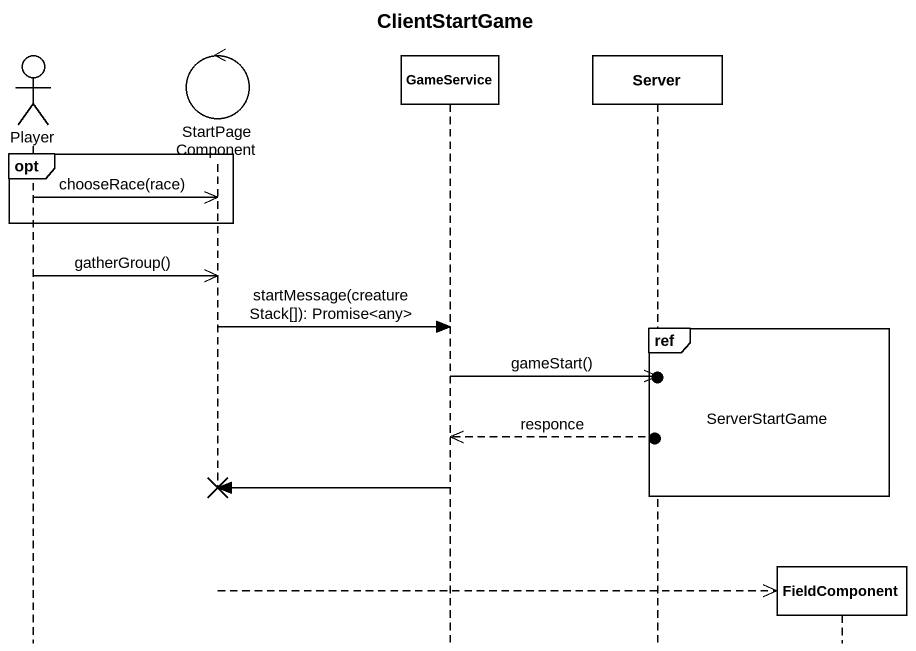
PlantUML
@startuml
title ClientStartGame
hide footbox
actor Player
control StartPageComponent
participant GameService
participant Server
participant FieldComponent

opt
  Player ->> StartPageComponent : chooseRace(race)
end
Player ->> StartPageComponent : gatherGroup()
StartPageComponent -> GameService : startMessage(creatureStack[]): Promise<any>
ref over Server, FieldComponent : ServerStartGame
GameService ->> Server : gameStart()
Server -->> GameService : responce
GameService -> StartPageComponent !!
StartPageComponent -->> FieldComponent **
@enduml
